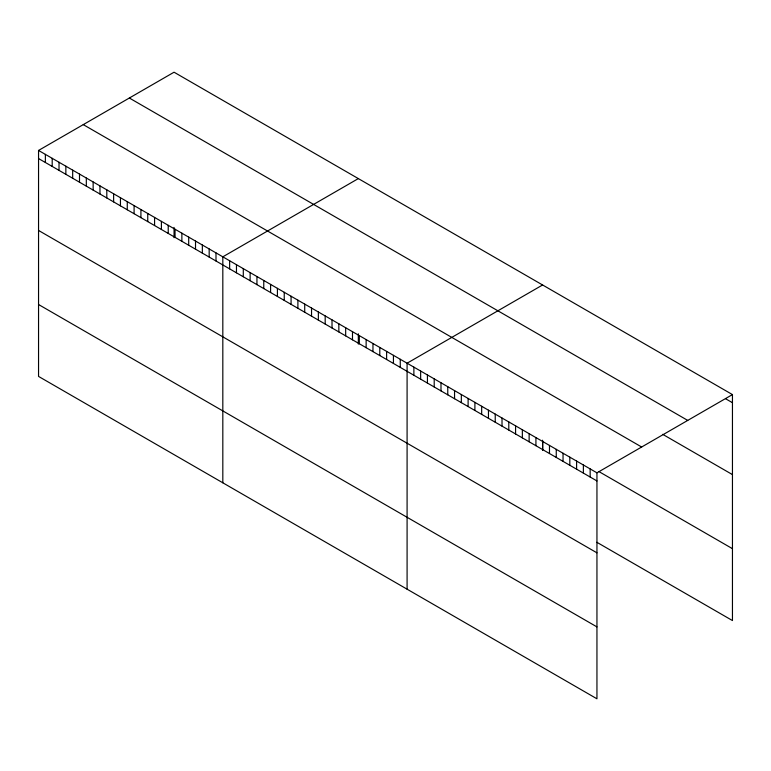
<?xml version="1.0" encoding="UTF-8"?>
<svg xmlns="http://www.w3.org/2000/svg" width="771" height="771" viewBox="0 0 771 771"><rect width="100%" height="100%" fill="white"/><g stroke="black" fill="none" stroke-linecap="round" stroke-linejoin="round"><path stroke-width="1.16" d="M38.55 150.441L596.947 472.825L596.947 698.796L38.55 376.412L38.55 150.441L174.053 72.204L732.45 394.588L732.45 620.559L596.841 542.273M358.332 178.593L222.819 256.83L222.819 482.8M542.601 284.981L407.088 363.208L407.088 589.189M596.947 472.825L732.45 394.588M725.665 398.79L732.45 402.703M129.345 98.023L687.732 420.407M662.703 434.333L732.45 474.599M83.268 124.623L641.655 447.007M598.778 471.495L732.45 548.673M38.55 158.556L596.947 480.94M38.55 230.452L596.947 552.836M38.55 304.516L596.947 626.9M590.162 468.913L590.162 477.027M583.377 464.99L583.377 473.115M576.602 461.077L576.602 469.192M569.817 457.164L569.817 465.279M563.042 453.252L563.042 461.366M556.257 449.339L556.257 457.454M549.482 445.416L549.482 453.541M542.697 441.504L542.697 449.618M542.601 440.202L542.601 450.466M535.922 437.591L535.922 445.705M529.137 433.678L529.137 441.793M522.352 429.765L522.352 437.88M515.577 425.843L515.577 433.967M508.793 421.93L508.793 430.045M502.017 418.017L502.017 426.132M495.233 414.104L495.233 422.219M488.457 410.191L488.457 418.306M481.673 406.269L481.673 414.393M474.897 402.356L474.897 410.48M468.113 398.443L468.113 406.558M461.337 394.53L461.337 402.645M454.553 390.618L454.553 398.732M447.768 386.705L447.768 394.819M440.993 382.782L440.993 390.907M434.208 378.869L434.208 386.984M427.433 374.957L427.433 383.071M420.648 371.044L420.648 379.159M413.873 367.131L413.873 375.246M400.265 359.276L400.265 367.391M393.441 355.335L393.441 363.449M386.618 351.393L386.618 359.508M379.795 347.451L379.795 355.566M372.962 343.509L372.962 351.624M366.138 339.568L366.138 347.692M359.315 335.626L359.315 343.75M358.332 333.814L358.332 344.088M352.492 331.694L352.492 339.809M345.668 327.752L345.668 335.867M338.845 323.81L338.845 331.925M332.012 319.869L332.012 327.983M325.189 315.927L325.189 324.042M318.365 311.985L318.365 320.11M311.542 308.053L311.542 316.168M304.718 304.111L304.718 312.226M297.895 300.17L297.895 308.284M291.072 296.228L291.072 304.343M284.239 292.286L284.239 300.401M277.415 288.344L277.415 296.469M270.592 284.403L270.592 292.527M263.769 280.471L263.769 288.585M256.945 276.529L256.945 284.644M250.122 272.587L250.122 280.702M243.299 268.645L243.299 276.76M236.466 264.704L236.466 272.818M229.642 260.762L229.642 268.886M215.996 252.888L215.996 261.003M209.172 248.946L209.172 257.061M202.349 245.005L202.349 253.119M195.516 241.063L195.516 249.178M188.693 237.121L188.693 245.245M181.869 233.179L181.869 241.304M175.046 229.247L175.046 237.362M174.053 227.426L174.053 237.699M168.223 225.305L168.223 233.42M161.399 221.364L161.399 229.479M154.576 217.422L154.576 225.537M147.743 213.48L147.743 221.595M140.92 209.539L140.92 217.663M134.096 205.597L134.096 213.721M127.273 201.665L127.273 209.779M120.449 197.723L120.449 205.838M113.626 193.781L113.626 201.896M106.803 189.839L106.803 197.954M99.97 185.898L99.97 194.022M93.146 181.956L93.146 190.08M86.323 178.024L86.323 186.139M79.5 174.082L79.5 182.197M72.676 170.14L72.676 178.255M65.853 166.199L65.853 174.313M59.02 162.257L59.02 170.372M52.197 158.315L52.197 166.44M45.373 154.373L45.373 162.498"/></g></svg>
